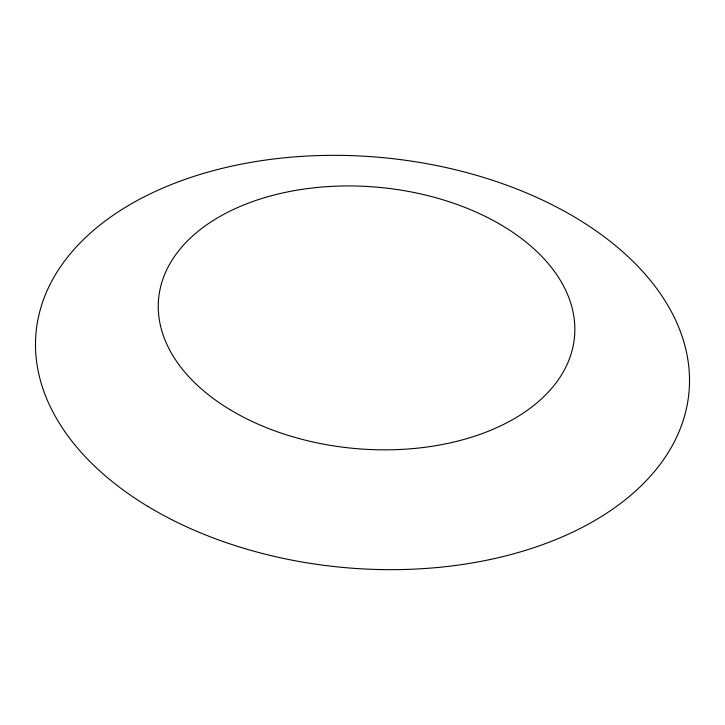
<?xml version="1.0" encoding="UTF-8"?>
<svg xmlns="http://www.w3.org/2000/svg" width="725" height="725" viewBox="0 0 725 725"><rect width="100%" height="100%" fill="white"/><g stroke="black" fill="none" stroke-linecap="round" stroke-linejoin="round"><path stroke-width="1.09" d="M147.655 506.286A327.836 205.873 5.2 0 0 683.43 419.766A327.836 205.873 5.2 0 0 256.414 161.448A327.836 205.873 5.2 0 0 147.655 506.286M229.716 409.48A208.809 131.125 5.2 0 0 570.974 354.362A208.809 131.125 5.2 0 0 298.99 189.832A208.809 131.125 5.2 0 0 229.716 409.48"/></g></svg>
